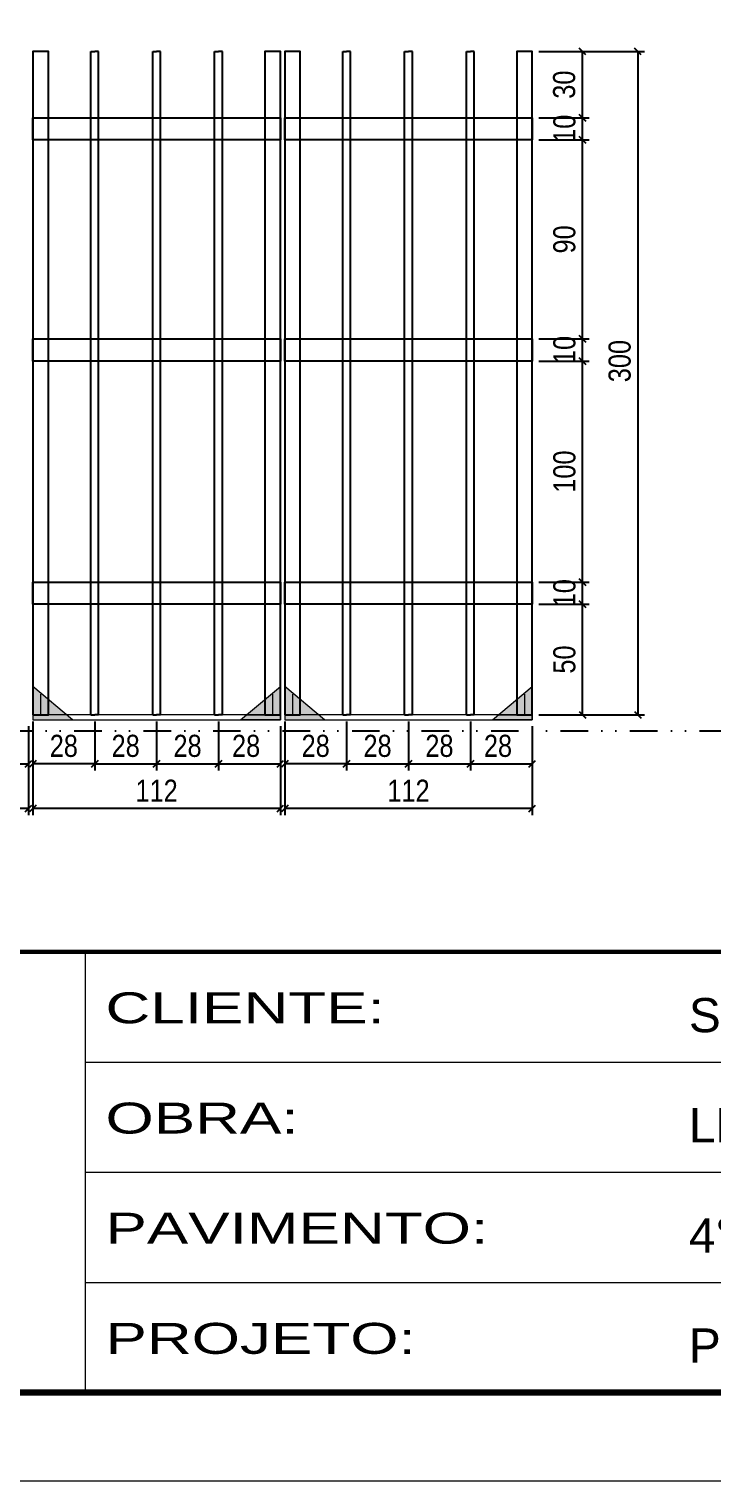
# Model space of a CAD drawing. Header units: millimetres. Extents: x 13777 to 27878, y -21631 to 6985.
# Drawn here: x 16399 to 16708, y -11294 to -10637 of the extents above; entities that cross this region are included whole.
import ezdxf

# ---------------------------------------------------------------- set-up
doc = ezdxf.new("R2010")
doc.units = ezdxf.units.MM
for name, pattern in [('CONTINUO', [0]), ('DASHED', [0.75, 0.5, -0.25]), ('DIVIDE2', [0.625, 0.25, -0.125, 0, -0.125, 0, -0.125]), ('HIDDEN', [0.375, 0.25, -0.125])]:
    doc.linetypes.add(name, pattern=pattern)
for name, color, linetype in [('COTA', 241, 'Continuous'), ('Nível', 160, 'Continuous'), ('SARR_2.2x10', 60, 'Continuous'), ('SARR_3.5x7', 81, 'Continuous'), ('SARR_7x7', 40, 'Continuous')]:
    doc.layers.add(name, color=color, linetype=linetype)
for name, color, linetype, lineweight in [('Folhas', 255, 'Continuous', 9), ('Madeira', 126, 'Continuous', 18), ('Sarr 2.2x7', 40, 'Continuous', 9), ('SARRAFO DE PRESSAO', 251, 'DASHED', 9)]:
    doc.layers.add(name, color=color, linetype=linetype, lineweight=lineweight)
doc.styles.add('ARIAL', font='arial.ttf')
doc.styles.add('COTA TECNICA', font='techl___.ttf', dxfattribs={"height": 10})
doc.styles.add('Tecnologia', font='')
doc.styles.get('Tecnologia').set_extended_font_data('Forgotten Futurist')
doc.dimstyles.new('PAINEL', dxfattribs={"dimtxt": 10, "dimasz": 3, "dimexe": 3, "dimexo": 3, "dimgap": 3, "dimtad": 1, "dimdec": 1, "dimzin": 12, "dimdsep": 46, "dimtxsty": 'COTA TECNICA', "dimblk1": 'OBLIQUE', "dimblk2": 'OBLIQUE', "dimsah": 1, "dimcen": 0.9, "dimclrd": 4, "dimclre": 4, "dimclrt": 240, "dimadec": 1, "dimazin": 3, "dimtfac": 1, "dimtdec": 1, "dimtmove": 0, "dimatfit": 3, "dimfxl": 1, "dimtolj": 1, "dimtzin": 12, "dimarcsym": 0})

# ---------------------------------------------------------------- blocks, each defined once
blk = doc.blocks.new('9999999999')
at = {"color": 30, "linetype": 'CONTINUO'}
for p, q in [((98564.56, 34230.21), (98564.56, 34429.45)), ((98564.56, 34379.64), (99583.98, 34379.64)), ((98564.56, 34329.83), (99487.98, 34329.83)), ((98564.56, 34280.02), (99487.98, 34280.02))]:
    blk.add_line(p, q, dxfattribs=at)
at = {"color": 30, "linetype": 'CONTINUO', "const_width": 2}
blk.add_lwpolyline([(99583.98, 34230.21), (99583.98, 34414.45, 0.414214), (99568.98, 34429.45), (98228.98, 34429.45, 0.414214), (98213.98, 34414.45), (98213.98, 34245.21, 0.414214), (98228.98, 34230.21), (99583.98, 34230.21)], format="xyb", dxfattribs=at)
at = {"layer": 'Folhas'}
blk.add_lwpolyline([(98138.98, 34190.21), (99623.98, 34190.21), (99623.98, 35240.21), (98138.98, 35240.21)], close=True, dxfattribs=at)
at = {"layer": 'Folhas', "color": 30, "const_width": 3}
blk.add_lwpolyline([(98213.98, 34230.21), (99583.98, 34230.21), (99583.98, 35200.21), (98213.98, 35200.21)], close=True, dxfattribs=at)
at = {"color": 7, "linetype": 'Continuous', "ltscale": 5, "style": 'ARIAL'}
for s, height, p in [('SKR', 15.483, (98837.68, 34393.13)), ('LEAF LOEFGREN', 15.4829, (98837.68, 34343.32)), ('4° SUBSOLO', 15.483, (98837.68, 34293.51)), ('PILARES', 15.483, (98837.68, 34243.7))]:
    blk.add_text(s, height=height, dxfattribs=at).set_placement(p)
at = {"layer": 'Folhas', "color": 7, "style": 'Tecnologia', "width": 1.5}
for s, p in [('CLIENTE:', (98573.65, 34397.17)), ('OBRA:', (98573.65, 34347.31)), ('PAVIMENTO:', (98573.65, 34297.5)), ('PROJETO:', (98573.65, 34247.69))]:
    blk.add_text(s, height=14, dxfattribs=at).set_placement(p)
blk = doc.blocks.new('_Oblique')
at = {"color": 0, "linetype": 'ByBlock', "lineweight": -2}
blk.add_line((-0.5, -0.5), (0.5, 0.5), dxfattribs=at)
blk = doc.blocks.new('*D2736')
at = {"layer": 'COTA', "color": 4, "lineweight": -2, "transparency": 16777216}
for p, q in [((16286.27, -10965.62), (16286.27, -10992.79)), ((16398.27, -10965.62), (16398.27, -10992.79)), ((16398.27, -10989.79), (16286.27, -10989.79))]:
    blk.add_line(p, q, dxfattribs=at)
at = {"layer": 'Defpoints', "color": 0, "transparency": 16777216}
for p in [(16286.27, -10962.62), (16398.27, -10962.62), (16286.27, -10989.79)]:
    blk.add_point(p, dxfattribs=at)
at = {"layer": 'COTA', "color": 4, "lineweight": -2, "transparency": 16777216, "xscale": 3, "yscale": 3, "zscale": 3, "rotation": 180}
blk.add_blockref('_Oblique', (16286.27, -10989.79), dxfattribs=at)
at = {"layer": 'COTA', "color": 4, "lineweight": -2, "transparency": 16777216, "xscale": 3, "yscale": 3, "zscale": 3}
blk.add_blockref('_Oblique', (16398.27, -10989.79), dxfattribs=at)
at = {"layer": 'COTA', "color": 240, "transparency": 16777216, "insert": (16342.27, -10981.74), "char_height": 10, "attachment_point": 5, "style": 'COTA TECNICA'}
blk.add_mtext('\\A1;112', dxfattribs=at)
blk = doc.blocks.new('*D2738')
at = {"layer": 'COTA', "color": 4, "lineweight": -2, "transparency": 16777216}
for p, q in [((16370.27, -10950.42), (16370.27, -10972.62)), ((16398.27, -10952.62), (16398.27, -10972.62)), ((16370.27, -10969.62), (16398.27, -10969.62))]:
    blk.add_line(p, q, dxfattribs=at)
at = {"layer": 'Defpoints', "color": 0, "transparency": 16777216}
for p in [(16370.27, -10947.42), (16398.27, -10949.62), (16398.27, -10969.62)]:
    blk.add_point(p, dxfattribs=at)
at = {"layer": 'COTA', "color": 4, "lineweight": -2, "transparency": 16777216, "xscale": 3, "yscale": 3, "zscale": 3, "rotation": 180}
blk.add_blockref('_Oblique', (16370.27, -10969.62), dxfattribs=at)
at = {"layer": 'COTA', "color": 4, "lineweight": -2, "transparency": 16777216, "xscale": 3, "yscale": 3, "zscale": 3}
blk.add_blockref('_Oblique', (16398.27, -10969.62), dxfattribs=at)
at = {"layer": 'COTA', "color": 240, "transparency": 16777216, "insert": (16382.77, -10961.52), "char_height": 10, "attachment_point": 5, "style": 'COTA TECNICA'}
blk.add_mtext('\\A1;28', dxfattribs=at)
blk = doc.blocks.new('*D2747')
at = {"layer": 'COTA', "color": 4, "lineweight": -2, "transparency": 16777216}
for p, q in [((16400.27, -10965.62), (16400.27, -10992.79)), ((16512.27, -10965.62), (16512.27, -10992.79)), ((16512.27, -10989.79), (16400.27, -10989.79))]:
    blk.add_line(p, q, dxfattribs=at)
at = {"layer": 'Defpoints', "color": 0, "transparency": 16777216}
for p in [(16400.27, -10962.62), (16512.27, -10962.62), (16400.27, -10989.79)]:
    blk.add_point(p, dxfattribs=at)
at = {"layer": 'COTA', "color": 4, "lineweight": -2, "transparency": 16777216, "xscale": 3, "yscale": 3, "zscale": 3, "rotation": 180}
blk.add_blockref('_Oblique', (16400.27, -10989.79), dxfattribs=at)
at = {"layer": 'COTA', "color": 4, "lineweight": -2, "transparency": 16777216, "xscale": 3, "yscale": 3, "zscale": 3}
blk.add_blockref('_Oblique', (16512.27, -10989.79), dxfattribs=at)
at = {"layer": 'COTA', "color": 240, "transparency": 16777216, "insert": (16456.27, -10981.74), "char_height": 10, "attachment_point": 5, "style": 'COTA TECNICA'}
blk.add_mtext('\\A1;112', dxfattribs=at)
blk = doc.blocks.new('*D2748')
at = {"layer": 'COTA', "color": 4, "lineweight": -2, "transparency": 16777216}
for p, q in [((16400.27, -10950.42), (16400.27, -10972.62)), ((16428.27, -10950.42), (16428.27, -10972.62)), ((16428.27, -10969.62), (16400.27, -10969.62))]:
    blk.add_line(p, q, dxfattribs=at)
at = {"layer": 'Defpoints', "color": 0, "transparency": 16777216}
for p in [(16400.27, -10947.42), (16428.27, -10947.42), (16400.27, -10969.62)]:
    blk.add_point(p, dxfattribs=at)
at = {"layer": 'COTA', "color": 4, "lineweight": -2, "transparency": 16777216, "xscale": 3, "yscale": 3, "zscale": 3, "rotation": 180}
blk.add_blockref('_Oblique', (16400.27, -10969.62), dxfattribs=at)
at = {"layer": 'COTA', "color": 4, "lineweight": -2, "transparency": 16777216, "xscale": 3, "yscale": 3, "zscale": 3}
blk.add_blockref('_Oblique', (16428.27, -10969.62), dxfattribs=at)
at = {"layer": 'COTA', "color": 240, "transparency": 16777216, "insert": (16414.27, -10961.52), "char_height": 10, "attachment_point": 5, "style": 'COTA TECNICA'}
blk.add_mtext('\\A1;28', dxfattribs=at)
blk = doc.blocks.new('*D2749')
at = {"layer": 'COTA', "color": 4, "lineweight": -2, "transparency": 16777216}
for p, q in [((16484.27, -10950.42), (16484.27, -10972.62)), ((16512.27, -10952.62), (16512.27, -10972.62)), ((16484.27, -10969.62), (16512.27, -10969.62))]:
    blk.add_line(p, q, dxfattribs=at)
at = {"layer": 'Defpoints', "color": 0, "transparency": 16777216}
for p in [(16484.27, -10947.42), (16512.27, -10949.62), (16512.27, -10969.62)]:
    blk.add_point(p, dxfattribs=at)
at = {"layer": 'COTA', "color": 4, "lineweight": -2, "transparency": 16777216, "xscale": 3, "yscale": 3, "zscale": 3, "rotation": 180}
blk.add_blockref('_Oblique', (16484.27, -10969.62), dxfattribs=at)
at = {"layer": 'COTA', "color": 4, "lineweight": -2, "transparency": 16777216, "xscale": 3, "yscale": 3, "zscale": 3}
blk.add_blockref('_Oblique', (16512.27, -10969.62), dxfattribs=at)
at = {"layer": 'COTA', "color": 240, "transparency": 16777216, "insert": (16496.77, -10961.52), "char_height": 10, "attachment_point": 5, "style": 'COTA TECNICA'}
blk.add_mtext('\\A1;28', dxfattribs=at)
blk = doc.blocks.new('*D2750')
at = {"layer": 'COTA', "color": 4, "lineweight": -2, "transparency": 16777216}
for p, q in [((16428.27, -10950.42), (16428.27, -10972.62)), ((16456.27, -10950.42), (16456.27, -10972.62)), ((16428.27, -10969.62), (16456.27, -10969.62))]:
    blk.add_line(p, q, dxfattribs=at)
at = {"layer": 'Defpoints', "color": 0, "transparency": 16777216}
for p in [(16428.27, -10947.42), (16456.27, -10947.42), (16456.27, -10969.62)]:
    blk.add_point(p, dxfattribs=at)
at = {"layer": 'COTA', "color": 4, "lineweight": -2, "transparency": 16777216, "xscale": 3, "yscale": 3, "zscale": 3, "rotation": 180}
blk.add_blockref('_Oblique', (16428.27, -10969.62), dxfattribs=at)
at = {"layer": 'COTA', "color": 4, "lineweight": -2, "transparency": 16777216, "xscale": 3, "yscale": 3, "zscale": 3}
blk.add_blockref('_Oblique', (16456.27, -10969.62), dxfattribs=at)
at = {"layer": 'COTA', "color": 240, "transparency": 16777216, "insert": (16442.27, -10961.52), "char_height": 10, "attachment_point": 5, "style": 'COTA TECNICA'}
blk.add_mtext('\\A1;28', dxfattribs=at)
blk = doc.blocks.new('*D2751')
at = {"layer": 'COTA', "color": 4, "lineweight": -2, "transparency": 16777216}
for p, q in [((16456.27, -10950.42), (16456.27, -10972.62)), ((16484.27, -10950.42), (16484.27, -10972.62)), ((16456.27, -10969.62), (16484.27, -10969.62))]:
    blk.add_line(p, q, dxfattribs=at)
at = {"layer": 'Defpoints', "color": 0, "transparency": 16777216}
for p in [(16456.27, -10947.42), (16484.27, -10947.42), (16484.27, -10969.62)]:
    blk.add_point(p, dxfattribs=at)
at = {"layer": 'COTA', "color": 4, "lineweight": -2, "transparency": 16777216, "xscale": 3, "yscale": 3, "zscale": 3, "rotation": 180}
blk.add_blockref('_Oblique', (16456.27, -10969.62), dxfattribs=at)
at = {"layer": 'COTA', "color": 4, "lineweight": -2, "transparency": 16777216, "xscale": 3, "yscale": 3, "zscale": 3}
blk.add_blockref('_Oblique', (16484.27, -10969.62), dxfattribs=at)
at = {"layer": 'COTA', "color": 240, "transparency": 16777216, "insert": (16470.27, -10961.52), "char_height": 10, "attachment_point": 5, "style": 'COTA TECNICA'}
blk.add_mtext('\\A1;28', dxfattribs=at)
blk = doc.blocks.new('*D2752')
at = {"layer": 'COTA', "color": 4, "lineweight": -2, "transparency": 16777216}
for p, q in [((16514.27, -10965.62), (16514.27, -10992.79)), ((16626.27, -10965.62), (16626.27, -10992.79)), ((16626.27, -10989.79), (16514.27, -10989.79))]:
    blk.add_line(p, q, dxfattribs=at)
at = {"layer": 'Defpoints', "color": 0, "transparency": 16777216}
for p in [(16514.27, -10962.62), (16626.27, -10962.62), (16514.27, -10989.79)]:
    blk.add_point(p, dxfattribs=at)
at = {"layer": 'COTA', "color": 4, "lineweight": -2, "transparency": 16777216, "xscale": 3, "yscale": 3, "zscale": 3, "rotation": 180}
blk.add_blockref('_Oblique', (16514.27, -10989.79), dxfattribs=at)
at = {"layer": 'COTA', "color": 4, "lineweight": -2, "transparency": 16777216, "xscale": 3, "yscale": 3, "zscale": 3}
blk.add_blockref('_Oblique', (16626.27, -10989.79), dxfattribs=at)
at = {"layer": 'COTA', "color": 240, "transparency": 16777216, "insert": (16570.27, -10981.74), "char_height": 10, "attachment_point": 5, "style": 'COTA TECNICA'}
blk.add_mtext('\\A1;112', dxfattribs=at)
blk = doc.blocks.new('*D2753')
at = {"layer": 'COTA', "color": 4, "lineweight": -2, "transparency": 16777216}
for p, q in [((16514.27, -10950.42), (16514.27, -10972.62)), ((16542.27, -10950.42), (16542.27, -10972.62)), ((16542.27, -10969.62), (16514.27, -10969.62))]:
    blk.add_line(p, q, dxfattribs=at)
at = {"layer": 'Defpoints', "color": 0, "transparency": 16777216}
for p in [(16514.27, -10947.42), (16542.27, -10947.42), (16514.27, -10969.62)]:
    blk.add_point(p, dxfattribs=at)
at = {"layer": 'COTA', "color": 4, "lineweight": -2, "transparency": 16777216, "xscale": 3, "yscale": 3, "zscale": 3, "rotation": 180}
blk.add_blockref('_Oblique', (16514.27, -10969.62), dxfattribs=at)
at = {"layer": 'COTA', "color": 4, "lineweight": -2, "transparency": 16777216, "xscale": 3, "yscale": 3, "zscale": 3}
blk.add_blockref('_Oblique', (16542.27, -10969.62), dxfattribs=at)
at = {"layer": 'COTA', "color": 240, "transparency": 16777216, "insert": (16528.27, -10961.52), "char_height": 10, "attachment_point": 5, "style": 'COTA TECNICA'}
blk.add_mtext('\\A1;28', dxfattribs=at)
blk = doc.blocks.new('*D2754')
at = {"layer": 'COTA', "color": 4, "lineweight": -2, "transparency": 16777216}
for p, q in [((16598.27, -10950.42), (16598.27, -10972.62)), ((16626.27, -10952.62), (16626.27, -10972.62)), ((16598.27, -10969.62), (16626.27, -10969.62))]:
    blk.add_line(p, q, dxfattribs=at)
at = {"layer": 'Defpoints', "color": 0, "transparency": 16777216}
for p in [(16598.27, -10947.42), (16626.27, -10949.62), (16626.27, -10969.62)]:
    blk.add_point(p, dxfattribs=at)
at = {"layer": 'COTA', "color": 4, "lineweight": -2, "transparency": 16777216, "xscale": 3, "yscale": 3, "zscale": 3, "rotation": 180}
blk.add_blockref('_Oblique', (16598.27, -10969.62), dxfattribs=at)
at = {"layer": 'COTA', "color": 4, "lineweight": -2, "transparency": 16777216, "xscale": 3, "yscale": 3, "zscale": 3}
blk.add_blockref('_Oblique', (16626.27, -10969.62), dxfattribs=at)
at = {"layer": 'COTA', "color": 240, "transparency": 16777216, "insert": (16610.77, -10961.52), "char_height": 10, "attachment_point": 5, "style": 'COTA TECNICA'}
blk.add_mtext('\\A1;28', dxfattribs=at)
blk = doc.blocks.new('*D2755')
at = {"layer": 'COTA', "color": 4, "lineweight": -2, "transparency": 16777216}
for p, q in [((16542.27, -10950.42), (16542.27, -10972.62)), ((16570.27, -10950.42), (16570.27, -10972.62)), ((16542.27, -10969.62), (16570.27, -10969.62))]:
    blk.add_line(p, q, dxfattribs=at)
at = {"layer": 'Defpoints', "color": 0, "transparency": 16777216}
for p in [(16542.27, -10947.42), (16570.27, -10947.42), (16570.27, -10969.62)]:
    blk.add_point(p, dxfattribs=at)
at = {"layer": 'COTA', "color": 4, "lineweight": -2, "transparency": 16777216, "xscale": 3, "yscale": 3, "zscale": 3, "rotation": 180}
blk.add_blockref('_Oblique', (16542.27, -10969.62), dxfattribs=at)
at = {"layer": 'COTA', "color": 4, "lineweight": -2, "transparency": 16777216, "xscale": 3, "yscale": 3, "zscale": 3}
blk.add_blockref('_Oblique', (16570.27, -10969.62), dxfattribs=at)
at = {"layer": 'COTA', "color": 240, "transparency": 16777216, "insert": (16556.27, -10961.52), "char_height": 10, "attachment_point": 5, "style": 'COTA TECNICA'}
blk.add_mtext('\\A1;28', dxfattribs=at)
blk = doc.blocks.new('*D2756')
at = {"layer": 'COTA', "color": 4, "lineweight": -2, "transparency": 16777216}
for p, q in [((16629.27, -10897.42), (16651.97, -10897.42)), ((16648.97, -10947.42), (16648.97, -10897.42)), ((16629.27, -10947.42), (16651.97, -10947.42))]:
    blk.add_line(p, q, dxfattribs=at)
at = {"layer": 'Defpoints', "color": 0, "transparency": 16777216}
for p in [(16626.27, -10897.42), (16648.97, -10897.42), (16626.27, -10947.42)]:
    blk.add_point(p, dxfattribs=at)
at = {"layer": 'COTA', "color": 4, "lineweight": -2, "transparency": 16777216, "xscale": 3, "yscale": 3, "zscale": 3}
for p, rotation in [((16648.97, -10897.42), 90), ((16648.97, -10947.42), 270)]:
    blk.add_blockref('_Oblique', p, dxfattribs=dict(at, rotation=rotation))
at = {"layer": 'COTA', "color": 240, "transparency": 16777216, "insert": (16640.86, -10922.42), "char_height": 10, "attachment_point": 5, "rotation": 90, "style": 'COTA TECNICA'}
blk.add_mtext('\\A1;50', dxfattribs=at)
blk = doc.blocks.new('*D2757')
at = {"layer": 'COTA', "color": 4, "lineweight": -2, "transparency": 16777216}
for p, q in [((16570.27, -10950.42), (16570.27, -10972.62)), ((16598.27, -10950.42), (16598.27, -10972.62)), ((16570.27, -10969.62), (16598.27, -10969.62))]:
    blk.add_line(p, q, dxfattribs=at)
at = {"layer": 'Defpoints', "color": 0, "transparency": 16777216}
for p in [(16570.27, -10947.42), (16598.27, -10947.42), (16598.27, -10969.62)]:
    blk.add_point(p, dxfattribs=at)
at = {"layer": 'COTA', "color": 4, "lineweight": -2, "transparency": 16777216, "xscale": 3, "yscale": 3, "zscale": 3, "rotation": 180}
blk.add_blockref('_Oblique', (16570.27, -10969.62), dxfattribs=at)
at = {"layer": 'COTA', "color": 4, "lineweight": -2, "transparency": 16777216, "xscale": 3, "yscale": 3, "zscale": 3}
blk.add_blockref('_Oblique', (16598.27, -10969.62), dxfattribs=at)
at = {"layer": 'COTA', "color": 240, "transparency": 16777216, "insert": (16584.27, -10961.52), "char_height": 10, "attachment_point": 5, "style": 'COTA TECNICA'}
blk.add_mtext('\\A1;28', dxfattribs=at)
blk = doc.blocks.new('*D2758')
at = {"layer": 'COTA', "color": 4, "lineweight": -2, "transparency": 16777216}
for p, q in [((16629.27, -10887.42), (16651.97, -10887.42)), ((16648.97, -10897.42), (16648.97, -10887.42)), ((16629.27, -10897.42), (16651.97, -10897.42))]:
    blk.add_line(p, q, dxfattribs=at)
at = {"layer": 'Defpoints', "color": 0, "transparency": 16777216}
for p in [(16626.27, -10887.42), (16648.97, -10887.42), (16626.27, -10897.42)]:
    blk.add_point(p, dxfattribs=at)
at = {"layer": 'COTA', "color": 4, "lineweight": -2, "transparency": 16777216, "xscale": 3, "yscale": 3, "zscale": 3}
for p, rotation in [((16648.97, -10887.42), 90), ((16648.97, -10897.42), 270)]:
    blk.add_blockref('_Oblique', p, dxfattribs=dict(at, rotation=rotation))
at = {"layer": 'COTA', "color": 240, "transparency": 16777216, "insert": (16640.87, -10892.42), "char_height": 10, "attachment_point": 5, "rotation": 90, "style": 'COTA TECNICA'}
blk.add_mtext('\\A1;10', dxfattribs=at)
blk = doc.blocks.new('*D2759')
at = {"layer": 'COTA', "color": 4, "lineweight": -2, "transparency": 16777216}
for p, q in [((16629.27, -10787.42), (16651.97, -10787.42)), ((16648.97, -10887.42), (16648.97, -10787.42)), ((16629.27, -10887.42), (16651.97, -10887.42))]:
    blk.add_line(p, q, dxfattribs=at)
at = {"layer": 'Defpoints', "color": 0, "transparency": 16777216}
for p in [(16626.27, -10787.42), (16648.97, -10787.42), (16626.27, -10887.42)]:
    blk.add_point(p, dxfattribs=at)
at = {"layer": 'COTA', "color": 4, "lineweight": -2, "transparency": 16777216, "xscale": 3, "yscale": 3, "zscale": 3}
for p, rotation in [((16648.97, -10787.42), 90), ((16648.97, -10887.42), 270)]:
    blk.add_blockref('_Oblique', p, dxfattribs=dict(at, rotation=rotation))
at = {"layer": 'COTA', "color": 240, "transparency": 16777216, "insert": (16640.87, -10837.42), "char_height": 10, "attachment_point": 5, "rotation": 90, "style": 'COTA TECNICA'}
blk.add_mtext('\\A1;100', dxfattribs=at)
blk = doc.blocks.new('*D2760')
at = {"layer": 'COTA', "color": 4, "lineweight": -2, "transparency": 16777216}
for p, q in [((16629.27, -10777.42), (16651.97, -10777.42)), ((16648.97, -10787.42), (16648.97, -10777.42)), ((16629.27, -10787.42), (16651.97, -10787.42))]:
    blk.add_line(p, q, dxfattribs=at)
at = {"layer": 'Defpoints', "color": 0, "transparency": 16777216}
for p in [(16626.27, -10777.42), (16648.97, -10777.42), (16626.27, -10787.42)]:
    blk.add_point(p, dxfattribs=at)
at = {"layer": 'COTA', "color": 4, "lineweight": -2, "transparency": 16777216, "xscale": 3, "yscale": 3, "zscale": 3}
for p, rotation in [((16648.97, -10777.42), 90), ((16648.97, -10787.42), 270)]:
    blk.add_blockref('_Oblique', p, dxfattribs=dict(at, rotation=rotation))
at = {"layer": 'COTA', "color": 240, "transparency": 16777216, "insert": (16640.87, -10782.42), "char_height": 10, "attachment_point": 5, "rotation": 90, "style": 'COTA TECNICA'}
blk.add_mtext('\\A1;10', dxfattribs=at)
blk = doc.blocks.new('*D2761')
at = {"layer": 'COTA', "color": 4, "lineweight": -2, "transparency": 16777216}
for p, q in [((16629.27, -10687.42), (16651.97, -10687.42)), ((16648.97, -10777.42), (16648.97, -10687.42)), ((16629.27, -10777.42), (16651.97, -10777.42))]:
    blk.add_line(p, q, dxfattribs=at)
at = {"layer": 'Defpoints', "color": 0, "transparency": 16777216}
for p in [(16626.27, -10687.42), (16648.97, -10687.42), (16626.27, -10777.42)]:
    blk.add_point(p, dxfattribs=at)
at = {"layer": 'COTA', "color": 4, "lineweight": -2, "transparency": 16777216, "xscale": 3, "yscale": 3, "zscale": 3}
for p, rotation in [((16648.97, -10687.42), 90), ((16648.97, -10777.42), 270)]:
    blk.add_blockref('_Oblique', p, dxfattribs=dict(at, rotation=rotation))
at = {"layer": 'COTA', "color": 240, "transparency": 16777216, "insert": (16640.84, -10732.42), "char_height": 10, "attachment_point": 5, "rotation": 90, "style": 'COTA TECNICA'}
blk.add_mtext('\\A1;90', dxfattribs=at)
blk = doc.blocks.new('*D2762')
at = {"layer": 'COTA', "color": 4, "lineweight": -2, "transparency": 16777216}
for p, q in [((16629.27, -10677.38), (16651.97, -10677.38)), ((16648.97, -10687.38), (16648.97, -10677.38)), ((16629.27, -10687.38), (16651.97, -10687.38))]:
    blk.add_line(p, q, dxfattribs=at)
at = {"layer": 'Defpoints', "color": 0, "transparency": 16777216}
for p in [(16626.27, -10677.38), (16648.97, -10677.38), (16626.27, -10687.38)]:
    blk.add_point(p, dxfattribs=at)
at = {"layer": 'COTA', "color": 4, "lineweight": -2, "transparency": 16777216, "xscale": 3, "yscale": 3, "zscale": 3}
for p, rotation in [((16648.97, -10677.38), 90), ((16648.97, -10687.38), 270)]:
    blk.add_blockref('_Oblique', p, dxfattribs=dict(at, rotation=rotation))
at = {"layer": 'COTA', "color": 240, "transparency": 16777216, "insert": (16640.87, -10682.38), "char_height": 10, "attachment_point": 5, "rotation": 90, "style": 'COTA TECNICA'}
blk.add_mtext('\\A1;10', dxfattribs=at)
blk = doc.blocks.new('*D2763')
at = {"layer": 'COTA', "color": 4, "lineweight": -2, "transparency": 16777216}
for p, q in [((16629.27, -10647.45), (16677.1, -10647.45)), ((16674.1, -10647.45), (16674.1, -10947.42)), ((16629.27, -10947.42), (16677.1, -10947.42))]:
    blk.add_line(p, q, dxfattribs=at)
at = {"layer": 'Defpoints', "color": 0, "transparency": 16777216}
for p in [(16626.27, -10647.45), (16626.27, -10947.42), (16674.1, -10947.42)]:
    blk.add_point(p, dxfattribs=at)
at = {"layer": 'COTA', "color": 4, "lineweight": -2, "transparency": 16777216, "xscale": 3, "yscale": 3, "zscale": 3}
for p, rotation in [((16674.1, -10647.45), 90), ((16674.1, -10947.42), 270)]:
    blk.add_blockref('_Oblique', p, dxfattribs=dict(at, rotation=rotation))
at = {"layer": 'COTA', "color": 240, "transparency": 16777216, "insert": (16665.88, -10787.45), "char_height": 10, "attachment_point": 5, "rotation": 90, "style": 'COTA TECNICA'}
blk.add_mtext('\\A1;300', dxfattribs=at)
blk = doc.blocks.new('*D2764')
at = {"layer": 'COTA', "color": 4, "lineweight": -2, "transparency": 16777216}
for p, q in [((16629.27, -10647.45), (16651.97, -10647.45)), ((16648.97, -10677.42), (16648.97, -10647.45)), ((16629.27, -10677.42), (16651.97, -10677.42))]:
    blk.add_line(p, q, dxfattribs=at)
at = {"layer": 'Defpoints', "color": 0, "transparency": 16777216}
for p in [(16626.27, -10647.45), (16648.97, -10647.45), (16626.27, -10677.42)]:
    blk.add_point(p, dxfattribs=at)
at = {"layer": 'COTA', "color": 4, "lineweight": -2, "transparency": 16777216, "xscale": 3, "yscale": 3, "zscale": 3}
for p, rotation in [((16648.97, -10647.45), 90), ((16648.97, -10677.42), 270)]:
    blk.add_blockref('_Oblique', p, dxfattribs=dict(at, rotation=rotation))
at = {"layer": 'COTA', "color": 240, "transparency": 16777216, "insert": (16640.75, -10662.43), "char_height": 10, "attachment_point": 5, "rotation": 90, "style": 'COTA TECNICA'}
blk.add_mtext('\\A1;30', dxfattribs=at)

msp = doc.modelspace()

# ---------------------------------------------------------------- hatches: boundary and pattern name
at = {"layer": 'Madeira'}
h = msp.add_hatch(color=252, dxfattribs=at)
h.dxf.hatch_style = 2
h.paths.add_polyline_path([(16400.27, -10934.62), (16400.27, -10949.62), (16418.27, -10949.62)])
h = msp.add_hatch(color=252, dxfattribs=at)
h.dxf.hatch_style = 2
h.paths.add_polyline_path([(16512.27, -10934.62), (16512.27, -10949.62), (16494.27, -10949.62)])
h = msp.add_hatch(color=252, dxfattribs=at)
h.dxf.hatch_style = 2
h.paths.add_polyline_path([(16514.27, -10934.62), (16514.27, -10949.62), (16532.27, -10949.62)])
h = msp.add_hatch(color=252, dxfattribs=at)
h.dxf.hatch_style = 2
h.paths.add_polyline_path([(16626.27, -10934.62), (16626.27, -10949.62), (16608.27, -10949.62)])

# ---------------------------------------------------------------- linework, layer by layer
at = {"layer": 'Madeira', "color": 1, "linetype": 'HIDDEN'}
for p, q in [((16403.77, -10938.12), (16403.77, -10947.42)), ((16403.77, -10938.12), (16403.77, -10947.42)), ((16508.77, -10938.12), (16508.77, -10947.42)), ((16508.77, -10938.12), (16508.77, -10947.42)), ((16517.77, -10938.12), (16517.77, -10947.42)), ((16517.77, -10938.12), (16517.77, -10947.42)), ((16622.77, -10938.12), (16622.77, -10947.42)), ((16622.77, -10938.12), (16622.77, -10947.42)), ((16407.27, -10941.62), (16407.27, -10947.42)), ((16521.27, -10941.62), (16521.27, -10947.42)), ((16410.11, -10947.42), (16400.27, -10947.42)), ((16410.11, -10947.42), (16400.27, -10947.42)), ((16416.07, -10947.42), (16400.27, -10947.42)), ((16496.47, -10947.42), (16512.27, -10947.42)), ((16502.44, -10947.42), (16512.27, -10947.42)), ((16502.44, -10947.42), (16512.27, -10947.42)), ((16524.11, -10947.42), (16514.27, -10947.42)), ((16524.11, -10947.42), (16514.27, -10947.42)), ((16530.07, -10947.42), (16514.27, -10947.42)), ((16610.47, -10947.42), (16626.27, -10947.42)), ((16616.44, -10947.42), (16626.27, -10947.42)), ((16616.44, -10947.42), (16626.27, -10947.42))]:
    msp.add_line(p, q, dxfattribs=at)
at = {"layer": 'Madeira'}
for p, q in [((16400.27, -10947.42), (16400.27, -10949.62)), ((16400.27, -10947.42), (16400.27, -10949.62)), ((16400.27, -10947.42), (16400.27, -10949.62)), ((16514.27, -10947.42), (16514.27, -10949.62)), ((16514.27, -10947.42), (16514.27, -10949.62)), ((16514.27, -10947.42), (16514.27, -10949.62))]:
    msp.add_line(p, q, dxfattribs=at)
at = {"layer": 'Madeira', "color": 0}
for points in [[(16400.27, -10934.62), (16400.27, -10949.62), (16418.27, -10949.62), (16400.27, -10934.62)], [(16512.27, -10934.62), (16512.27, -10949.62), (16494.27, -10949.62), (16512.27, -10934.62)], [(16514.27, -10934.62), (16514.27, -10949.62), (16532.27, -10949.62), (16514.27, -10934.62)], [(16626.27, -10934.62), (16626.27, -10949.62), (16608.27, -10949.62), (16626.27, -10934.62)]]:
    msp.add_lwpolyline(points, dxfattribs=at)
at = {"layer": 'Nível', "color": 4, "linetype": 'DIVIDE2', "ltscale": 50}
msp.add_line((13777.11, -10954.62), (21531.15, -10954.62), dxfattribs=at)
at = {"layer": 'Sarr 2.2x7'}
for points in [[(16512.27, -10947.42), (16400.27, -10947.42), (16400.27, -10949.62), (16512.27, -10949.62)], [(16626.27, -10947.42), (16514.27, -10947.42), (16514.27, -10949.62), (16626.27, -10949.62)]]:
    msp.add_lwpolyline(points, close=True, dxfattribs=at)
at = {"layer": 'SARR_2.2x10'}
for points in [[(16400.27, -10677.42), (16512.27, -10677.42), (16512.27, -10687.42), (16400.27, -10687.42)], [(16514.27, -10677.42), (16626.27, -10677.42), (16626.27, -10687.42), (16514.27, -10687.42)], [(16400.27, -10777.45), (16512.27, -10777.45), (16512.27, -10787.45), (16400.27, -10787.45)], [(16514.27, -10777.45), (16626.27, -10777.45), (16626.27, -10787.45), (16514.27, -10787.45)], [(16400.27, -10887.45), (16512.27, -10887.45), (16512.27, -10897.45), (16400.27, -10897.45)], [(16514.27, -10887.45), (16626.27, -10887.45), (16626.27, -10897.45), (16514.27, -10897.45)]]:
    msp.add_lwpolyline(points, close=True, dxfattribs=at)
at = {"layer": 'SARR_3.5x7'}
for p, q in [((16426.52, -10947.42), (16426.52, -10647.45)), ((16426.52, -10647.45), (16428.27, -10647.45)), ((16430.02, -10647.45), (16428.27, -10647.45)), ((16430.02, -10947.42), (16430.02, -10647.45)), ((16454.52, -10947.42), (16454.52, -10647.45)), ((16454.52, -10647.45), (16456.27, -10647.45)), ((16458.02, -10647.45), (16456.27, -10647.45)), ((16458.02, -10947.42), (16458.02, -10647.45)), ((16482.52, -10947.42), (16482.52, -10647.45)), ((16482.52, -10647.45), (16484.27, -10647.45)), ((16486.02, -10647.45), (16484.27, -10647.45)), ((16486.02, -10947.42), (16486.02, -10647.45)), ((16540.52, -10947.42), (16540.52, -10647.45)), ((16540.52, -10647.45), (16542.27, -10647.45)), ((16544.02, -10647.45), (16542.27, -10647.45)), ((16544.02, -10947.42), (16544.02, -10647.45)), ((16568.52, -10947.42), (16568.52, -10647.45)), ((16568.52, -10647.45), (16570.27, -10647.45)), ((16572.02, -10647.45), (16570.27, -10647.45)), ((16572.02, -10947.42), (16572.02, -10647.45)), ((16596.52, -10947.42), (16596.52, -10647.45)), ((16596.52, -10647.45), (16598.27, -10647.45)), ((16600.02, -10647.45), (16598.27, -10647.45)), ((16600.02, -10947.42), (16600.02, -10647.45)), ((16426.52, -10947.42), (16428.27, -10947.42)), ((16430.02, -10947.42), (16428.27, -10947.42)), ((16454.52, -10947.42), (16456.27, -10947.42)), ((16458.02, -10947.42), (16456.27, -10947.42)), ((16482.52, -10947.42), (16484.27, -10947.42)), ((16486.02, -10947.42), (16484.27, -10947.42)), ((16540.52, -10947.42), (16542.27, -10947.42)), ((16544.02, -10947.42), (16542.27, -10947.42)), ((16568.52, -10947.42), (16570.27, -10947.42)), ((16572.02, -10947.42), (16570.27, -10947.42)), ((16596.52, -10947.42), (16598.27, -10947.42)), ((16600.02, -10947.42), (16598.27, -10947.42))]:
    msp.add_line(p, q, dxfattribs=at)
at = {"layer": 'SARR_7x7'}
for points in [[(16400.27, -10947.42), (16407.27, -10947.42), (16407.27, -10647.45), (16400.27, -10647.45)], [(16505.27, -10947.42), (16512.27, -10947.42), (16512.27, -10647.45), (16505.27, -10647.45)], [(16514.27, -10947.42), (16521.27, -10947.42), (16521.27, -10647.45), (16514.27, -10647.45)], [(16619.27, -10947.42), (16626.27, -10947.42), (16626.27, -10647.45), (16619.27, -10647.45)]]:
    msp.add_lwpolyline(points, close=True, dxfattribs=at)

# ---------------------------------------------------------------- block references
at = {"layer": 'SARRAFO DE PRESSAO', "color": 6, "linetype": 'ByBlock'}
msp.add_blockref('9999999999', (-82140.51, -45484.1), dxfattribs=at)

# ---------------------------------------------------------------- dimensions: what is measured, and where the dimension line sits
at = {"layer": 'COTA'}
for base, p1, p2, picture, middle in [((16674.1, -10947.42), (16626.27, -10647.45), (16626.27, -10947.42), '*D2763', (16674.1, -10787.45)), ((16648.97, -10677.38), (16626.27, -10687.38), (16626.27, -10677.38), '*D2762', (16648.97, -10682.38)), ((16648.97, -10777.42), (16626.27, -10787.42), (16626.27, -10777.42), '*D2760', (16648.97, -10782.42)), ((16648.97, -10887.42), (16626.27, -10897.42), (16626.27, -10887.42), '*D2758', (16648.97, -10892.42))]:
    dim = msp.add_linear_dim(base=base, p1=p1, p2=p2, angle=90, dimstyle='PAINEL', override={"dimtmove": 1}, dxfattribs=at)
    dim.commit()
    dim.dimension.update_dxf_attribs({"geometry": picture, "text_midpoint": middle, "dimtype": 160})
for base, p1, p2, angle, picture, middle in [((16648.97, -10647.45), (16626.27, -10677.42), (16626.27, -10647.45), 90, '*D2764', (16640.75, -10662.43)), ((16648.97, -10687.42), (16626.27, -10777.42), (16626.27, -10687.42), 90, '*D2761', (16640.84, -10732.42)), ((16648.97, -10787.42), (16626.27, -10887.42), (16626.27, -10787.42), 90, '*D2759', (16640.87, -10837.42)), ((16648.97, -10897.42), (16626.27, -10947.42), (16626.27, -10897.42), 90, '*D2756', (16640.86, -10922.42)), ((16400.27, -10969.62), (16428.27, -10947.42), (16400.27, -10947.42), 180, '*D2748', (16414.27, -10961.52)), ((16514.27, -10969.62), (16542.27, -10947.42), (16514.27, -10947.42), 180, '*D2753', (16528.27, -10961.52)), ((16286.27, -10989.79), (16398.27, -10962.62), (16286.27, -10962.62), 180, '*D2736', (16342.27, -10981.74)), ((16400.27, -10989.79), (16512.27, -10962.62), (16400.27, -10962.62), 180, '*D2747', (16456.27, -10981.74)), ((16514.27, -10989.79), (16626.27, -10962.62), (16514.27, -10962.62), 180, '*D2752', (16570.27, -10981.74))]:
    dim = msp.add_linear_dim(base=base, p1=p1, p2=p2, angle=angle, dimstyle='PAINEL', override={"dimtmove": 1}, dxfattribs=at)
    dim.commit()
    dim.dimension.update_dxf_attribs({"geometry": picture, "text_midpoint": middle})
for base, p1, p2, picture, middle in [((16398.27, -10969.62), (16370.27, -10947.42), (16398.27, -10949.62), '*D2738', (16382.77, -10969.62)), ((16512.27, -10969.62), (16484.27, -10947.42), (16512.27, -10949.62), '*D2749', (16496.77, -10969.62)), ((16626.27, -10969.62), (16598.27, -10947.42), (16626.27, -10949.62), '*D2754', (16610.77, -10969.62))]:
    dim = msp.add_linear_dim(base=base, p1=p1, p2=p2, dimstyle='PAINEL', override={"dimtmove": 1}, dxfattribs=at)
    dim.commit()
    dim.dimension.update_dxf_attribs({"geometry": picture, "text_midpoint": middle, "dimtype": 160})
for base, p1, p2, picture, middle in [((16456.27, -10969.62), (16428.27, -10947.42), (16456.27, -10947.42), '*D2750', (16442.27, -10961.52)), ((16484.27, -10969.62), (16456.27, -10947.42), (16484.27, -10947.42), '*D2751', (16470.27, -10961.52)), ((16570.27, -10969.62), (16542.27, -10947.42), (16570.27, -10947.42), '*D2755', (16556.27, -10961.52)), ((16598.27, -10969.62), (16570.27, -10947.42), (16598.27, -10947.42), '*D2757', (16584.27, -10961.52))]:
    dim = msp.add_linear_dim(base=base, p1=p1, p2=p2, dimstyle='PAINEL', override={"dimtmove": 1}, dxfattribs=at)
    dim.commit()
    dim.dimension.update_dxf_attribs({"geometry": picture, "text_midpoint": middle})

doc.saveas('drawing.dxf')
